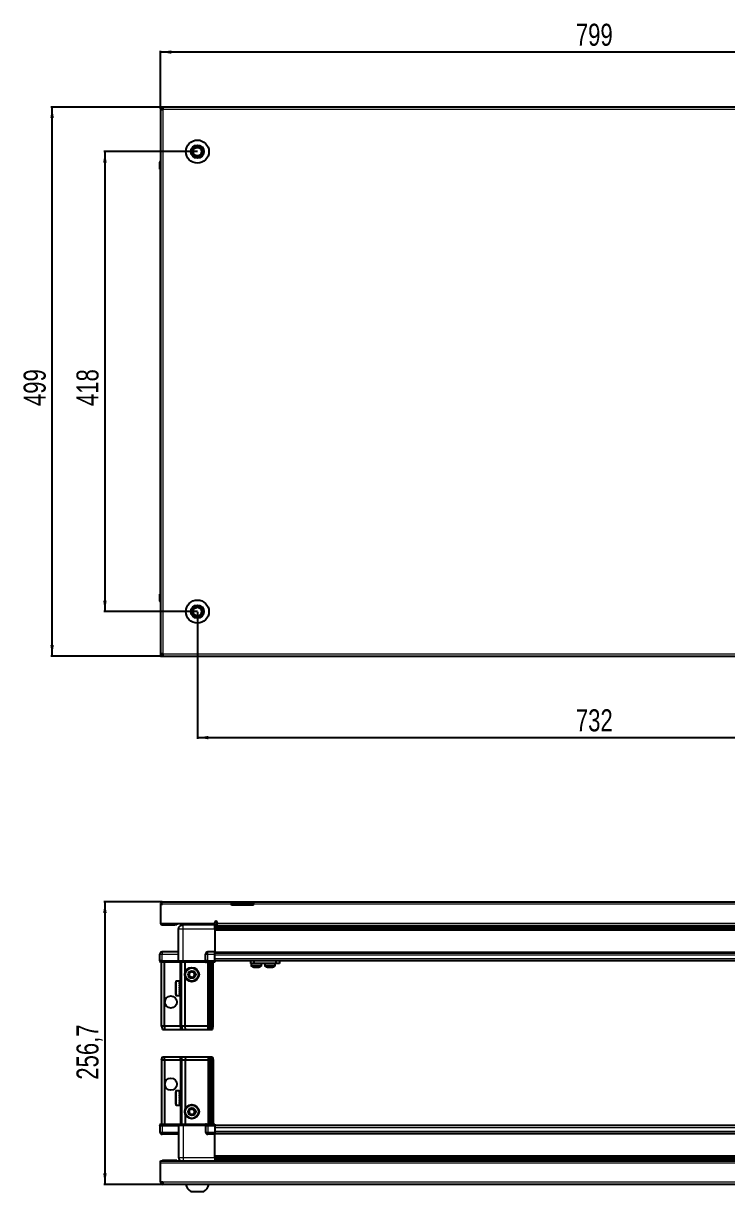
# Model space of a CAD drawing. Header units: millimetres. Extents: x 834 to 3132, y 741 to 1858.
# Drawn here: x 834 to 1474, y 741 to 1802 of the extents above; entities that cross this region are included whole.
import ezdxf

# ---------------------------------------------------------------- set-up
doc = ezdxf.new("R2010")
doc.units = ezdxf.units.MM
doc.layers.add('FORMAT', color=7, linetype='Continuous')
doc.styles.add('SLDTEXTSTYLE0', font='TXT', dxfattribs={"width": 0.75})
doc.dimstyles.new('SLDDIMSTYLE0', dxfattribs={"dimtxt": 20, "dimasz": 10, "dimexe": 0, "dimexo": 0.0625, "dimgap": 5, "dimtad": 2, "dimdec": 1, "dimrnd": 1e-09, "dimzin": 12, "dimdsep": 46, "dimtxsty": 'SLDTEXTSTYLE0', "dimsah": 1, "dimcen": 0.09, "dimadec": 0, "dimazin": 3, "dimtfac": 1, "dimtofl": 0, "dimtmove": 0, "dimatfit": 3, "dimfxl": 0, "dimfrac": 2, "dimtolj": 1, "dimtzin": 12, "dimarcsym": 0})

# ---------------------------------------------------------------- blocks, each defined once
blk = doc.blocks.new('_D')
at = {"layer": 'FORMAT'}
for p, q in [((958.3, 1726.3), (858.8, 1726.3)), ((859.8, 1227.3), (859.8, 1726.3)), ((958.3, 1227.3), (858.8, 1227.3))]:
    blk.add_line(p, q, dxfattribs=at)
for points in [[(859.8, 1726.3), (858.3, 1716.3), (861.4, 1716.3)], [(859.8, 1227.3), (861.4, 1237.3), (858.3, 1237.3)]]:
    blk.add_solid(points, dxfattribs=at)
at = {"layer": 'FORMAT', "insert": (834, 1454.6), "char_height": 20, "attachment_point": 1, "rotation": 90, "style": 'SLDTEXTSTYLE0'}
blk.add_mtext('499', dxfattribs=at)
blk = doc.blocks.new('_D_1')
at = {"layer": 'FORMAT'}
for p, q in [((958.3, 1726.3), (958.3, 1777.3)), ((1757.3, 1776.3), (958.3, 1776.3)), ((1757.3, 1726.3), (1757.3, 1777.3))]:
    blk.add_line(p, q, dxfattribs=at)
for points in [[(958.3, 1776.3), (968.3, 1774.7), (968.3, 1777.8)], [(1757.3, 1776.3), (1747.3, 1777.8), (1747.3, 1774.7)]]:
    blk.add_solid(points, dxfattribs=at)
at = {"layer": 'FORMAT', "insert": (1335.7, 1802), "char_height": 20, "attachment_point": 1, "style": 'SLDTEXTSTYLE0'}
blk.add_mtext('799', dxfattribs=at)
blk = doc.blocks.new('_D_2')
at = {"layer": 'FORMAT'}
for p, q in [((991.8, 1267.7), (991.8, 1152.3)), ((1723.8, 1267.7), (1723.8, 1152.3)), ((991.8, 1153.3), (1723.8, 1153.3))]:
    blk.add_line(p, q, dxfattribs=at)
for points in [[(991.8, 1153.3), (1001.8, 1151.7), (1001.8, 1154.8)], [(1723.8, 1153.3), (1713.8, 1154.8), (1713.8, 1151.7)]]:
    blk.add_solid(points, dxfattribs=at)
at = {"layer": 'FORMAT', "insert": (1335.7, 1179), "char_height": 20, "attachment_point": 1, "style": 'SLDTEXTSTYLE0'}
blk.add_mtext('732', dxfattribs=at)
blk = doc.blocks.new('_D_3')
at = {"layer": 'FORMAT'}
for p, q in [((991.8, 1685.8), (906.8, 1685.8)), ((907.8, 1685.8), (907.8, 1267.8)), ((991.8, 1267.8), (906.8, 1267.8))]:
    blk.add_line(p, q, dxfattribs=at)
for points in [[(907.8, 1685.8), (906.3, 1675.8), (909.4, 1675.8)], [(907.8, 1267.8), (909.4, 1277.8), (906.3, 1277.8)]]:
    blk.add_solid(points, dxfattribs=at)
at = {"layer": 'FORMAT', "insert": (882, 1454.6), "char_height": 20, "attachment_point": 1, "rotation": 90, "style": 'SLDTEXTSTYLE0'}
blk.add_mtext('418', dxfattribs=at)
blk = doc.blocks.new('_D_8')
at = {"layer": 'FORMAT'}
for p, q in [((959.9, 1004), (906.8, 1004)), ((907.8, 1004), (907.8, 747.3)), ((960.4, 747.3), (906.8, 747.3))]:
    blk.add_line(p, q, dxfattribs=at)
for points in [[(907.8, 1004), (906.3, 994), (909.4, 994)], [(907.8, 747.3), (909.4, 757.3), (906.3, 757.3)]]:
    blk.add_solid(points, dxfattribs=at)
at = {"layer": 'FORMAT', "insert": (882, 842.4), "char_height": 20, "attachment_point": 1, "rotation": 90, "style": 'SLDTEXTSTYLE0'}
blk.add_mtext('256,7', dxfattribs=at)

msp = doc.modelspace()

# ---------------------------------------------------------------- linework, layer by layer
at = {"color": 7, "linetype": 'Continuous', "lineweight": 25}
for p, q in [((958.32, 1724.76), (958.32, 1726.26)), ((960.42, 1726.26), (958.32, 1726.26)), ((958.32, 1724.76), (960.42, 1724.76)), ((958.32, 1724.76), (958.32, 1724.16)), ((958.32, 1724.16), (958.32, 1229.36)), ((958.32, 1724.16), (960.42, 1724.16)), ((1755.22, 1726.26), (960.42, 1726.26)), ((960.42, 1726.26), (960.42, 1724.16)), ((957.82, 1676.26), (957.82, 1669.76)), ((957.82, 1669.76), (957.82, 1676.26)), ((957.82, 1669.76), (957.82, 1669.76)), ((958.32, 1669.76), (957.82, 1669.76)), ((957.97, 1669.76), (957.97, 1283.76)), ((957.82, 1277.26), (957.82, 1283.76)), ((957.82, 1283.76), (957.82, 1283.76)), ((957.82, 1283.76), (957.82, 1283.76)), ((957.82, 1283.76), (957.82, 1277.26)), ((958.32, 1283.76), (957.82, 1283.76)), ((958.32, 1275.93), (958.32, 1275.93)), ((960.42, 1229.36), (958.32, 1229.36)), ((958.32, 1229.36), (958.32, 1228.76)), ((958.32, 1228.76), (958.32, 1227.26)), ((960.42, 1228.76), (958.32, 1228.76)), ((958.32, 1227.26), (960.42, 1227.26)), ((960.42, 1229.36), (960.42, 1227.26)), ((960.42, 1227.26), (1755.22, 1227.26)), ((959.32, 1001.88), (958.32, 1001.88)), ((958.32, 1001.88), (958.32, 1000.98)), ((958.32, 1000.98), (958.32, 984.48)), ((959.32, 1000.98), (958.32, 1000.98)), ((959.32, 1001.88), (959.32, 1000.98)), ((959.92, 1003.98), (1022.82, 1003.98)), ((1022.82, 1001.88), (1022.82, 1003.98)), ((1022.82, 1003.98), (1032.82, 1003.98)), ((1032.82, 1002.48), (1022.82, 1002.48)), ((1022.82, 1000.98), (1022.82, 1001.88)), ((1042.82, 1000.98), (1022.82, 1000.98)), ((1032.82, 1003.98), (1042.82, 1003.98)), ((1042.82, 1002.48), (1032.82, 1002.48)), ((1042.82, 1003.98), (1672.82, 1003.98)), ((1042.82, 1003.98), (1042.82, 1001.88)), ((1042.82, 1000.98), (1042.82, 1001.88)), ((958.32, 984.48), (1007.82, 984.48)), ((960.42, 982.98), (971.32, 982.98)), ((973.32, 982.98), (971.32, 982.98)), ((973.32, 984.48), (973.32, 982.98)), ((974.82, 950.48), (974.82, 979.48)), ((978.57, 984.48), (978.57, 982.98)), ((1007.82, 982.98), (978.82, 982.98)), ((1005.07, 982.98), (1005.07, 984.48)), ((1007.82, 984.48), (1007.82, 985.33)), ((1007.82, 984.48), (1007.82, 982.98)), ((1007.82, 982.33), (1031.7, 982.33)), ((1707.82, 980.53), (1007.82, 980.53)), ((1707.82, 980.5), (1007.82, 980.5)), ((1007.82, 979.48), (1007.82, 958.48)), ((1009.82, 985.33), (1009.82, 984.58)), ((1009.82, 982.48), (1009.82, 984.58)), ((1009.82, 982.48), (1705.82, 982.48)), ((1026.33, 982.48), (1026.33, 982.33)), ((1026.49, 982.48), (1026.49, 982.33)), ((1026.69, 982.48), (1026.69, 982.33)), ((1027.24, 982.48), (1027.24, 982.33)), ((1027.66, 982.48), (1027.66, 982.33)), ((1028.55, 982.48), (1028.55, 982.33)), ((1029.13, 982.48), (1029.13, 982.33)), ((1030.27, 982.48), (1030.27, 982.33)), ((1030.96, 982.48), (1030.96, 982.33)), ((1031.7, 982.33), (1032.24, 982.33)), ((1032.24, 982.48), (1032.24, 982.33)), ((1032.24, 982.33), (1032.25, 982.33)), ((1032.25, 982.33), (1032.98, 982.33)), ((1032.43, 982.48), (1032.43, 982.33)), ((1032.93, 982.48), (1032.93, 982.33)), ((1032.98, 982.48), (1032.98, 982.33)), ((1032.98, 982.33), (1033.95, 982.33)), ((1032.98, 982.33), (1032.98, 982.33)), ((1033.95, 982.33), (1681.7, 982.33)), ((1034.27, 982.48), (1034.27, 982.33)), ((1034.28, 982.48), (1034.28, 982.33)), ((1034.98, 982.48), (1034.98, 982.33)), ((1036.16, 982.48), (1036.16, 982.33)), ((1036.77, 982.48), (1036.77, 982.33)), ((1037.72, 982.48), (1037.72, 982.33)), ((1038.17, 982.48), (1038.17, 982.33)), ((1038.8, 982.48), (1038.8, 982.33)), ((1039.05, 982.48), (1039.05, 982.33)), ((1039.3, 982.48), (1039.3, 982.33)), ((1039.32, 982.48), (1039.32, 982.33)), ((957.82, 950.48), (957.82, 956.48)), ((974.82, 958.48), (959.82, 958.48)), ((999.32, 950.48), (999.32, 956.48)), ((1007.82, 958.48), (1001.32, 958.48)), ((1007.82, 956.48), (1007.82, 958.48)), ((1007.82, 957.83), (1707.82, 957.83)), ((1007.82, 950.48), (1007.82, 956.48)), ((957.82, 950.48), (957.82, 950.14)), ((959.82, 950.48), (957.82, 950.48)), ((957.82, 950.48), (957.82, 950.14)), ((957.82, 950.48), (957.82, 950.48)), ((957.82, 950.14), (958.32, 949.28)), ((957.82, 950.14), (958.32, 949.28)), ((958.32, 949.28), (959.82, 949.28)), ((959.32, 890.98), (959.32, 949.28)), ((959.82, 950.48), (974.62, 950.48)), ((974.62, 949.28), (959.82, 949.28)), ((961.82, 890.98), (961.82, 949.28)), ((974.62, 950.48), (974.82, 950.48)), ((974.82, 949.28), (974.62, 949.28)), ((974.82, 950.48), (974.82, 949.28)), ((974.82, 950.48), (978.82, 950.48)), ((978.82, 949.28), (974.82, 949.28)), ((977.32, 890.98), (977.32, 949.28)), ((978.82, 950.48), (999.12, 950.48)), ((999.12, 949.28), (978.82, 949.28)), ((980.82, 940.48), (980.82, 949.28)), ((999.12, 950.48), (999.32, 950.48)), ((999.32, 949.28), (999.12, 949.28)), ((999.32, 950.48), (999.32, 949.28)), ((1001.32, 950.48), (999.32, 950.48)), ((999.32, 950.48), (1001.32, 950.48)), ((999.32, 949.28), (1000, 949.28)), ((1007.82, 949.28), (1000, 949.28)), ((1001.32, 950.48), (1007.82, 950.48)), ((1001.32, 950.14), (1007.82, 950.14)), ((1002.32, 890.98), (1002.32, 949.28)), ((1003.32, 890.98), (1003.32, 949.28)), ((1004.82, 890.98), (1004.82, 949.28)), ((1006.32, 890.98), (1006.32, 949.28)), ((1007.82, 950.63), (1707.82, 950.63)), ((1007.82, 950.48), (1007.82, 950.14)), ((1007.82, 950.14), (1007.82, 949.28)), ((1040.27, 948.13), (1040.27, 950.63)), ((1043.27, 948.13), (1040.27, 948.13)), ((1040.62, 948.13), (1040.62, 946.22)), ((1043.27, 950.63), (1043.27, 948.13)), ((1063.47, 948.13), (1043.27, 948.13)), ((1050.12, 946.22), (1050.12, 948.13)), ((1053.07, 948.13), (1053.07, 946.22)), ((1053.12, 948.13), (1053.12, 946.22)), ((1062.62, 946.22), (1062.62, 948.13)), ((1063.47, 948.13), (1063.47, 950.63)), ((1066.47, 948.13), (1063.47, 948.13)), ((1066.47, 950.63), (1066.47, 948.13)), ((980.82, 890.98), (980.82, 935.48)), ((972.12, 919.78), (972.12, 931.18)), ((975.82, 931.98), (972.92, 931.98)), ((975.32, 931.88), (975.82, 931.88)), ((975.32, 931.88), (975.32, 931.72)), ((975.32, 931.72), (975.82, 931.72)), ((975.32, 931.23), (975.82, 931.23)), ((975.32, 931.23), (975.32, 930.85)), ((975.32, 930.85), (975.82, 930.85)), ((975.32, 930.01), (975.82, 930.01)), ((975.32, 930.01), (975.32, 929.46)), ((975.32, 929.46), (975.82, 929.46)), ((975.32, 928.35), (975.82, 928.35)), ((975.32, 928.35), (975.32, 927.67)), ((975.32, 927.67), (975.82, 927.67)), ((975.32, 926.41), (975.82, 926.41)), ((975.32, 926.41), (975.32, 925.67)), ((975.32, 926.11), (975.82, 926.11)), ((975.32, 925.67), (975.82, 925.67)), ((975.32, 924.38), (975.82, 924.38)), ((975.32, 924.38), (975.32, 923.66)), ((975.32, 924.24), (975.82, 924.24)), ((975.32, 923.66), (975.82, 923.66)), ((975.82, 931.88), (975.82, 931.98)), ((975.82, 931.72), (975.82, 931.88)), ((975.82, 931.23), (975.82, 931.72)), ((975.82, 930.85), (975.82, 931.23)), ((975.82, 930.01), (975.82, 930.85)), ((975.82, 929.46), (975.82, 930.01)), ((975.92, 929.88), (975.82, 929.88)), ((975.82, 928.35), (975.82, 929.46)), ((975.82, 927.67), (975.82, 928.35)), ((975.82, 926.41), (975.82, 927.67)), ((975.82, 926.11), (975.82, 926.41)), ((975.82, 924.38), (975.82, 925.67)), ((975.82, 923.66), (975.82, 924.24)), ((975.82, 922.45), (975.82, 923.66)), ((975.92, 928.36), (975.92, 929.88)), ((975.92, 921.08), (975.92, 928.36)), ((976.81, 928.79), (976.32, 929.48)), ((976.32, 921.48), (976.32, 929.48)), ((977.29, 929.48), (976.81, 928.79)), ((976.81, 922.17), (976.81, 928.79)), ((977.32, 929.48), (977.29, 929.48)), ((977.29, 921.48), (977.29, 929.48)), ((972.92, 918.98), (975.82, 918.98)), ((975.32, 922.45), (975.82, 922.45)), ((975.32, 922.45), (975.32, 921.82)), ((975.32, 921.82), (975.82, 921.82)), ((975.32, 920.82), (975.82, 920.82)), ((975.32, 920.82), (975.32, 920.34)), ((975.32, 920.34), (975.82, 920.34)), ((975.32, 919.65), (975.82, 919.65)), ((975.32, 919.65), (975.32, 919.36)), ((975.32, 919.36), (975.82, 919.36)), ((975.32, 919.04), (975.82, 919.04)), ((975.32, 919.04), (975.32, 918.98)), ((975.32, 918.98), (975.82, 918.98)), ((975.82, 921.82), (975.82, 922.45)), ((975.82, 920.82), (975.82, 921.82)), ((975.82, 921.08), (975.92, 921.08)), ((975.82, 920.34), (975.82, 920.82)), ((975.82, 919.65), (975.82, 920.34)), ((975.82, 919.36), (975.82, 919.65)), ((975.82, 919.04), (975.82, 919.36)), ((975.82, 918.98), (975.82, 919.04)), ((975.82, 918.98), (975.82, 918.98)), ((976.32, 921.48), (976.81, 922.17)), ((976.81, 922.17), (977.29, 921.48)), ((977.29, 921.48), (977.32, 921.48)), ((961.82, 890.98), (959.32, 890.98)), ((959.32, 890.98), (960.13, 887.98)), ((960.13, 887.98), (961.98, 887.98)), ((976.32, 890.98), (961.82, 890.98)), ((961.82, 890.98), (961.98, 887.98)), ((961.98, 887.98), (976.32, 887.98)), ((977.32, 890.98), (976.32, 890.98)), ((976.32, 887.98), (978.13, 887.98)), ((980.82, 890.98), (977.32, 890.98)), ((977.32, 890.98), (978.13, 887.98)), ((978.13, 887.98), (981.16, 887.98)), ((1001.32, 890.98), (980.82, 890.98)), ((981.16, 887.98), (980.82, 890.98)), ((981.16, 887.98), (1001.32, 887.98)), ((1002.32, 890.98), (1001.32, 890.98)), ((1001.32, 887.98), (1003.13, 887.98)), ((1003.32, 890.98), (1002.32, 890.98)), ((1003.13, 887.98), (1002.32, 890.98)), ((1003.13, 887.98), (1003.87, 887.98)), ((1004.82, 890.98), (1003.32, 890.98)), ((1003.87, 887.98), (1003.32, 890.98)), ((1003.87, 887.98), (1004.37, 887.98)), ((1004.37, 887.98), (1004.82, 890.98)), ((1004.37, 887.98), (1005.52, 887.98)), ((1006.32, 890.98), (1004.82, 890.98)), ((1005.52, 887.98), (1006.32, 890.98)), ((959.32, 860.28), (960.13, 863.28)), ((959.32, 860.28), (959.32, 801.98)), ((961.82, 860.28), (959.32, 860.28)), ((960.13, 863.28), (961.98, 863.28)), ((961.82, 860.28), (961.98, 863.28)), ((961.82, 860.28), (961.82, 801.98)), ((976.32, 860.28), (961.82, 860.28)), ((961.98, 863.28), (976.32, 863.28)), ((976.32, 863.28), (978.13, 863.28)), ((977.32, 860.28), (976.32, 860.28)), ((977.32, 860.28), (978.13, 863.28)), ((980.82, 860.28), (977.32, 860.28)), ((977.32, 860.28), (977.32, 801.98)), ((978.13, 863.28), (981.16, 863.28)), ((981.16, 863.28), (980.82, 860.28)), ((1001.32, 860.28), (980.82, 860.28)), ((980.82, 860.28), (980.82, 815.78)), ((981.16, 863.28), (1001.32, 863.28)), ((1001.32, 863.28), (1003.13, 863.28)), ((1002.32, 860.28), (1001.32, 860.28)), ((1003.13, 863.28), (1002.32, 860.28)), ((1002.32, 860.28), (1002.32, 801.98)), ((1003.32, 860.28), (1002.32, 860.28)), ((1003.13, 863.28), (1003.87, 863.28)), ((1003.87, 863.28), (1003.32, 860.28)), ((1003.32, 860.28), (1003.32, 801.98)), ((1004.82, 860.28), (1003.32, 860.28)), ((1003.87, 863.28), (1004.37, 863.28)), ((1004.37, 863.28), (1005.52, 863.28)), ((1004.37, 863.28), (1004.82, 860.28)), ((1006.32, 860.28), (1004.82, 860.28)), ((1004.82, 860.28), (1004.82, 801.98)), ((1005.52, 863.28), (1006.32, 860.28)), ((1006.32, 860.28), (1006.32, 801.98)), ((972.12, 820.08), (972.12, 831.48)), ((975.32, 832.28), (972.92, 832.28)), ((975.32, 832.28), (975.32, 832.27)), ((975.32, 832.27), (975.82, 832.27)), ((975.32, 832.08), (975.82, 832.08)), ((975.32, 832.08), (975.32, 831.86)), ((975.32, 831.86), (975.82, 831.86)), ((975.32, 831.29), (975.82, 831.29)), ((975.32, 831.29), (975.32, 830.86)), ((975.32, 830.86), (975.82, 830.86)), ((975.32, 829.95), (975.82, 829.95)), ((975.32, 829.95), (975.32, 829.36)), ((975.32, 829.36), (975.82, 829.36)), ((975.32, 828.21), (975.82, 828.21)), ((975.32, 828.21), (975.32, 827.51)), ((975.82, 832.08), (975.82, 832.27)), ((975.82, 831.86), (975.82, 832.08)), ((975.82, 831.29), (975.82, 831.86)), ((975.82, 830.86), (975.82, 831.29)), ((975.82, 829.95), (975.82, 830.86)), ((975.92, 830.18), (975.82, 830.18)), ((975.82, 829.36), (975.82, 829.95)), ((975.82, 828.21), (975.82, 829.36)), ((975.82, 827.51), (975.82, 828.21)), ((975.92, 821.38), (975.92, 830.18)), ((976.81, 829.09), (976.32, 829.78)), ((976.32, 821.78), (976.32, 829.78)), ((977.29, 829.78), (976.81, 829.09)), ((976.81, 822.47), (976.81, 829.09)), ((977.32, 829.78), (977.29, 829.78)), ((977.29, 821.78), (977.29, 829.78)), ((972.92, 819.28), (975.32, 819.28)), ((975.32, 827.51), (975.82, 827.51)), ((975.32, 826.23), (975.82, 826.23)), ((975.32, 826.23), (975.32, 825.49)), ((975.32, 826.08), (975.82, 826.08)), ((975.32, 825.58), (975.82, 825.58)), ((975.32, 825.49), (975.82, 825.49)), ((975.32, 824.2), (975.82, 824.2)), ((975.32, 824.2), (975.32, 823.5)), ((975.32, 823.5), (975.82, 823.5)), ((975.32, 822.33), (975.82, 822.33)), ((975.32, 822.33), (975.32, 821.73)), ((975.32, 821.73), (975.82, 821.73)), ((975.32, 820.8), (975.82, 820.8)), ((975.32, 820.8), (975.32, 820.35)), ((975.32, 820.35), (975.82, 820.35)), ((975.32, 819.75), (975.82, 819.75)), ((975.32, 819.75), (975.32, 819.51)), ((975.32, 819.51), (975.82, 819.51)), ((975.32, 819.29), (975.82, 819.29)), ((975.32, 819.29), (975.32, 819.28)), ((975.32, 819.28), (975.82, 819.28)), ((975.82, 826.23), (975.82, 827.51)), ((975.82, 826.08), (975.82, 826.23)), ((975.82, 825.49), (975.82, 825.58)), ((975.82, 824.2), (975.82, 825.49)), ((975.82, 823.5), (975.82, 824.2)), ((975.82, 822.33), (975.82, 823.5)), ((975.82, 821.73), (975.82, 822.33)), ((975.82, 820.8), (975.82, 821.73)), ((975.82, 821.38), (975.92, 821.38)), ((975.82, 820.35), (975.82, 820.8)), ((975.82, 819.75), (975.82, 820.35)), ((975.82, 819.51), (975.82, 819.75)), ((975.82, 819.29), (975.82, 819.51)), ((975.82, 819.28), (975.82, 819.29)), ((976.32, 821.78), (976.81, 822.47)), ((976.81, 822.47), (977.29, 821.78)), ((977.29, 821.78), (977.32, 821.78)), ((980.82, 810.78), (980.82, 801.98)), ((958.32, 801.98), (957.82, 801.11)), ((957.82, 800.78), (957.82, 801.11)), ((957.82, 800.78), (959.82, 800.78)), ((957.82, 800.78), (957.82, 794.78)), ((959.82, 801.98), (958.32, 801.98)), ((959.82, 801.98), (974.62, 801.98)), ((974.62, 800.78), (959.82, 800.78)), ((959.82, 800.78), (974.62, 800.78)), ((974.62, 801.98), (974.82, 801.98)), ((974.82, 800.78), (974.62, 800.78)), ((974.82, 800.78), (974.82, 801.98)), ((974.82, 801.98), (978.82, 801.98)), ((978.82, 800.78), (974.82, 800.78)), ((974.82, 800.78), (974.82, 771.78)), ((978.82, 801.98), (999.12, 801.98)), ((999.12, 800.78), (978.82, 800.78)), ((999.12, 801.98), (999.32, 801.98)), ((999.32, 800.78), (999.12, 800.78)), ((999.32, 800.78), (999.32, 801.98)), ((1000, 801.98), (999.32, 801.98)), ((999.32, 800.78), (1001.32, 800.78)), ((999.32, 800.78), (999.32, 794.78)), ((1000, 801.98), (1007.82, 801.98)), ((1007.82, 801.11), (1001.32, 801.11)), ((1007.82, 800.78), (1001.32, 800.78)), ((1001.32, 800.78), (1007.82, 800.78)), ((1007.82, 801.98), (1007.82, 801.11)), ((1007.82, 801.11), (1007.82, 801.11)), ((1007.82, 800.78), (1007.82, 801.11)), ((1007.82, 800.78), (1007.82, 800.78)), ((1007.82, 800.78), (1007.82, 794.78)), ((1707.82, 800.63), (1007.82, 800.63)), ((974.82, 792.78), (959.82, 792.78)), ((1007.82, 792.78), (1001.32, 792.78)), ((1007.82, 794.78), (1007.82, 792.78)), ((1707.82, 793.43), (1007.82, 793.43)), ((1007.82, 771.78), (1007.82, 792.78)), ((958.32, 768.78), (1757.32, 768.78)), ((958.32, 766.68), (958.32, 768.78)), ((958.32, 749.38), (958.32, 766.68)), ((973.32, 768.88), (960.42, 768.88)), ((973.32, 768.88), (973.32, 768.78)), ((1007.82, 770.75), (1707.82, 770.75)), ((1007.82, 770.72), (1707.82, 770.72)), ((1031.7, 768.93), (1007.82, 768.93)), ((1026.32, 768.78), (1026.32, 768.93)), ((1026.36, 768.78), (1026.36, 768.93)), ((1026.63, 768.78), (1026.63, 768.93)), ((1026.9, 768.78), (1026.9, 768.93)), ((1027.55, 768.78), (1027.55, 768.93)), ((1028.01, 768.78), (1028.01, 768.93)), ((1028.98, 768.78), (1028.98, 768.93)), ((1029.6, 768.78), (1029.6, 768.93)), ((1030.78, 768.78), (1030.78, 768.93)), ((1031.44, 768.78), (1031.44, 768.93)), ((1031.5, 768.78), (1031.5, 768.93)), ((1032.79, 768.93), (1031.7, 768.93)), ((1033.52, 768.93), (1032.79, 768.93)), ((1032.79, 768.78), (1032.79, 768.93)), ((1032.79, 768.93), (1032.79, 768.93)), ((1032.8, 768.78), (1032.8, 768.93)), ((1033.3, 768.78), (1033.3, 768.93)), ((1033.53, 768.93), (1033.52, 768.93)), ((1033.53, 768.78), (1033.53, 768.93)), ((1033.95, 768.93), (1033.53, 768.93)), ((1681.7, 768.93), (1033.95, 768.93)), ((1034.8, 768.78), (1034.8, 768.93)), ((1035.49, 768.78), (1035.49, 768.93)), ((1036.62, 768.78), (1036.62, 768.93)), ((1037.19, 768.78), (1037.19, 768.93)), ((1038.06, 768.78), (1038.06, 768.93)), ((1038.47, 768.78), (1038.47, 768.93)), ((1039, 768.78), (1039, 768.93)), ((1039.19, 768.78), (1039.19, 768.93)), ((1039.32, 768.78), (1039.32, 768.93)), ((960.42, 749.38), (958.32, 749.38)), ((960.42, 749.38), (960.42, 747.28)), ((1755.22, 747.28), (960.42, 747.28)), ((985.82, 740.68), (997.82, 740.68))]:
    msp.add_line(p, q, dxfattribs=at)
at = {"color": 8, "linetype": 'Continuous', "lineweight": 18}
for p, q in [((1755.22, 1724.16), (960.42, 1724.16)), ((960.42, 1724.16), (960.42, 1229.36)), ((958.32, 1676.26), (957.82, 1676.26)), ((958.32, 1277.26), (957.82, 1277.26)), ((960.42, 1229.36), (1755.22, 1229.36)), ((1022.82, 1001.88), (959.32, 1001.88)), ((1032.82, 1002.48), (1032.82, 1003.98)), ((1672.82, 1001.88), (1042.82, 1001.88)), ((960.42, 984.48), (960.42, 982.98)), ((971.32, 982.98), (971.32, 984.48)), ((978.82, 979.48), (1007.82, 979.48)), ((978.82, 950.48), (978.82, 979.48)), ((1007.82, 982.98), (1009.82, 982.98)), ((1707.82, 981.74), (1007.82, 981.74)), ((1007.82, 979.29), (1707.82, 979.29)), ((1707.82, 977.88), (1007.82, 977.88)), ((1009.82, 984.58), (1705.82, 984.58)), ((957.82, 956.48), (959.82, 956.48)), ((959.82, 958.48), (959.82, 956.48)), ((959.82, 950.48), (959.82, 956.48)), ((959.82, 956.48), (974.82, 956.48)), ((999.32, 956.48), (1001.32, 956.48)), ((1001.32, 956.48), (1001.32, 958.48)), ((1001.32, 950.48), (1001.32, 956.48)), ((1001.32, 956.48), (1007.82, 956.48)), ((1007.82, 958.48), (1707.82, 958.48)), ((1007.82, 955.83), (1707.82, 955.83)), ((959.82, 950.48), (959.82, 949.28)), ((974.62, 949.28), (974.62, 950.48)), ((976.32, 929.48), (976.32, 949.28)), ((978.82, 950.48), (978.82, 949.28)), ((999.12, 949.28), (999.12, 950.48)), ((1001.32, 950.48), (1001.32, 950.14)), ((1001.32, 890.98), (1001.32, 949.28)), ((1007.82, 952.63), (1707.82, 952.63)), ((1050.12, 946.22), (1040.62, 946.22)), ((1049.93, 945.85), (1040.82, 945.85)), ((1053.12, 946.22), (1053.07, 946.22)), ((1062.62, 946.22), (1053.12, 946.22)), ((1053.32, 945.85), (1053.27, 945.85)), ((1062.43, 945.85), (1053.32, 945.85)), ((972.92, 918.98), (972.92, 931.98)), ((976.32, 890.98), (976.32, 921.48)), ((976.32, 890.98), (976.32, 887.98)), ((1001.32, 887.98), (1001.32, 890.98)), ((976.32, 860.28), (976.32, 863.28)), ((976.32, 860.28), (976.32, 829.78)), ((1001.32, 863.28), (1001.32, 860.28)), ((1001.32, 860.28), (1001.32, 801.98)), ((972.92, 819.28), (972.92, 832.28)), ((976.32, 821.78), (976.32, 801.98)), ((959.82, 800.78), (959.82, 801.98)), ((959.82, 800.78), (959.82, 794.78)), ((974.62, 800.78), (974.62, 801.98)), ((978.82, 800.78), (978.82, 801.98)), ((978.82, 800.78), (978.82, 771.78)), ((999.12, 800.78), (999.12, 801.98)), ((1001.32, 800.78), (1001.32, 801.11)), ((1001.32, 800.78), (1001.32, 794.78)), ((1007.82, 800.78), (1007.82, 801.11)), ((1707.82, 798.63), (1007.82, 798.63)), ((957.82, 794.78), (959.82, 794.78)), ((959.82, 794.78), (974.82, 794.78)), ((959.82, 792.78), (959.82, 794.78)), ((999.32, 794.78), (1001.32, 794.78)), ((1001.32, 794.78), (1007.82, 794.78)), ((1001.32, 794.78), (1001.32, 792.78)), ((1707.82, 795.43), (1007.82, 795.43)), ((1707.82, 792.78), (1007.82, 792.78)), ((1757.32, 766.68), (958.32, 766.68)), ((960.42, 768.78), (960.42, 768.88)), ((978.82, 771.78), (1007.82, 771.78)), ((1007.82, 773.37), (1707.82, 773.37)), ((1707.82, 771.96), (1007.82, 771.96)), ((1007.82, 769.51), (1707.82, 769.51)), ((1755.22, 749.38), (960.42, 749.38))]:
    msp.add_line(p, q, dxfattribs=at)
at = {"color": 7, "linetype": 'Continuous', "lineweight": 25, "flags": 128}
msp.add_lwpolyline([(960.42, 768.88), (960.01, 768.84), (959.78, 768.78)], dxfattribs=at)
at = {"color": 7, "linetype": 'Continuous', "lineweight": 25}
for centre, radius in [((991.82, 1685.76), 10.5), ((991.82, 1685.76), 6), ((991.82, 1685.76), 3.9), ((991.82, 1267.76), 10.5), ((991.82, 1267.76), 6), ((991.82, 1267.76), 3.9), ((986.82, 937.98), 6.5), ((986.82, 937.98), 3.46), ((967.82, 912.98), 5.5), ((967.82, 838.28), 5.5), ((986.82, 813.28), 6.5), ((986.82, 813.28), 3.46)]:
    msp.add_circle(centre, radius, dxfattribs=at)
at = {"color": 8, "linetype": 'Continuous', "lineweight": 18}
for centre in [(986.82, 937.98), (986.82, 813.28)]:
    msp.add_circle(centre, 5.7, dxfattribs=at)
at = {"color": 7, "linetype": 'Continuous', "lineweight": 25}
for centre, radius, start, end in [((991.82, 1685.76), 4.62, 120, 180), ((991.82, 1685.76), 4.62, 60, 120), ((991.82, 1685.76), 4.62, 360, 60), ((959.82, 1676.26), 2, 138.59038, 180), ((991.82, 1685.76), 4.62, 180, 240), ((991.82, 1685.76), 4.62, 240, 300), ((991.82, 1685.76), 4.62, 300, 360), ((959.82, 1277.26), 2, 180, 199.56674), ((959.82, 1277.26), 2, 180, 221.39416), ((959.82, 1277.26), 2, 213.78451, 221.40962), ((991.82, 1267.76), 4.62, 120, 180), ((991.82, 1267.76), 4.62, 180, 240), ((991.82, 1267.76), 4.62, 60, 120), ((991.82, 1267.76), 4.62, 240, 300), ((991.82, 1267.76), 4.62, 360, 60), ((991.82, 1267.76), 4.62, 300, 360), ((960.42, 985.08), 2.1, 196.60155, 270), ((1008.82, 985.33), 1, 0, 180), ((959.82, 956.48), 2, 90, 180), ((1001.32, 956.48), 2, 90, 180), ((1041.07, 946.22), 0.45, 180, 235.28209), ((1045.37, 952.43), 8, 235.28209, 258.9392), ((1045.37, 952.43), 8, 281.00757, 304.71791), ((1049.67, 946.22), 0.45, 304.71791, 0), ((1053.52, 946.22), 0.45, 180, 235.28209), ((1053.57, 946.22), 0.45, 180, 235.28209), ((1057.82, 952.43), 8, 235.28209, 256.54113), ((1057.87, 952.43), 8, 235.28209, 259.06255), ((1057.87, 952.43), 8, 280.87532, 304.71791), ((1062.17, 946.22), 0.45, 304.71791, 0), ((986.82, 937.98), 2.5, 134.92207, 194.92207), ((986.82, 937.98), 2.5, 194.92207, 254.92207), ((986.82, 937.98), 2.5, 74.92207, 134.92207), ((986.82, 937.98), 2.5, 254.92207, 314.92207), ((986.82, 937.98), 2.5, 14.92207, 74.92207), ((986.82, 937.98), 2.5, 314.92207, 14.92207), ((972.92, 931.18), 0.8, 90, 180), ((976.32, 929.88), 0.4, 180, 270), ((972.92, 919.78), 0.8, 180, 270), ((976.32, 921.08), 0.4, 90, 180), ((972.92, 831.48), 0.8, 90, 180), ((976.32, 830.18), 0.4, 180, 270), ((972.92, 820.08), 0.8, 180, 270), ((976.32, 821.38), 0.4, 90, 180), ((986.82, 813.28), 2.5, 147.37605, 207.37605), ((986.82, 813.28), 2.5, 207.37605, 267.37605), ((986.82, 813.28), 2.5, 87.37605, 147.37605), ((986.82, 813.28), 2.5, 267.37605, 327.37605), ((986.82, 813.28), 2.5, 27.37605, 87.37605), ((986.82, 813.28), 2.5, 327.37605, 27.37605), ((959.82, 794.78), 2, 180, 270), ((1001.32, 794.78), 2, 180, 270), ((960.42, 749.38), 2.1, 180, 270), ((960.42, 749.38), 0.6, 180, 270), ((992.85, 750.3), 11.91, 194.70035, 233.8734), ((990.8, 750.3), 11.91, 306.1266, 345.29965)]:
    msp.add_arc(centre, radius, start, end, dxfattribs=at)
for centre, start_param, end_param in [((1001.32, 946.68), 0, 0.7227342), ((1001.32, 804.57), 2.4188584, 3.1415927)]:
    msp.add_ellipse(centre, major_axis=(0, 3.46), ratio=0.5773503, start_param=start_param, end_param=end_param, dxfattribs=at)
for points, knots in [([(987.21, 1685.76), (987.54, 1686.33), (988.1, 1687.31), (988.92, 1688.73), (989.33, 1689.44), (989.52, 1689.76)], [0, 0, 0, 0, 0.4391308, 0.7513783, 1, 1, 1, 1]), ([(989.52, 1689.76), (989.72, 1689.76), (990.42, 1689.76), (991.73, 1689.76), (993.12, 1689.76), (993.87, 1689.76), (994.13, 1689.76)], [0, 0, 0, 0, 0.1393293, 0.4852696, 0.8163565, 1, 1, 1, 1]), ([(994.13, 1689.76), (994.46, 1689.18), (995.03, 1688.2), (995.85, 1686.78), (996.26, 1686.07), (996.44, 1685.76)], [0, 0, 0, 0, 0.4391308, 0.7513783, 1, 1, 1, 1]), ([(989.52, 1681.76), (989.18, 1682.33), (988.62, 1683.31), (987.8, 1684.73), (987.39, 1685.44), (987.21, 1685.76)], [0, 0, 0, 0, 0.4391308, 0.7513783, 1, 1, 1, 1]), ([(994.13, 1681.76), (993.87, 1681.76), (993.12, 1681.76), (991.73, 1681.76), (990.42, 1681.76), (989.72, 1681.76), (989.52, 1681.76)], [0, 0, 0, 0, 0.1836435, 0.5147304, 0.8606707, 1, 1, 1, 1]), ([(996.44, 1685.76), (996.11, 1685.18), (995.55, 1684.2), (994.72, 1682.78), (994.32, 1682.07), (994.13, 1681.76)], [0, 0, 0, 0, 0.4391308, 0.7513783, 1, 1, 1, 1]), ([(987.21, 1267.76), (987.54, 1268.33), (988.1, 1269.31), (988.92, 1270.73), (989.33, 1271.44), (989.52, 1271.76)], [0, 0, 0, 0, 0.4391308, 0.7513783, 1, 1, 1, 1]), ([(989.52, 1263.76), (989.18, 1264.33), (988.62, 1265.31), (987.8, 1266.73), (987.39, 1267.44), (987.21, 1267.76)], [0, 0, 0, 0, 0.4391308, 0.7513783, 1, 1, 1, 1]), ([(989.52, 1271.76), (989.72, 1271.76), (990.42, 1271.76), (991.73, 1271.76), (993.12, 1271.76), (993.87, 1271.76), (994.13, 1271.76)], [0, 0, 0, 0, 0.1393293, 0.4852696, 0.8163565, 1, 1, 1, 1]), ([(994.13, 1263.76), (993.87, 1263.76), (993.12, 1263.76), (991.73, 1263.76), (990.42, 1263.76), (989.72, 1263.76), (989.52, 1263.76)], [0, 0, 0, 0, 0.1836435, 0.5147304, 0.8606707, 1, 1, 1, 1]), ([(994.13, 1271.76), (994.46, 1271.18), (995.03, 1270.2), (995.85, 1268.78), (996.26, 1268.07), (996.44, 1267.76)], [0, 0, 0, 0, 0.4391308, 0.7513783, 1, 1, 1, 1]), ([(996.44, 1267.76), (996.11, 1267.18), (995.55, 1266.2), (994.72, 1264.78), (994.32, 1264.07), (994.13, 1263.76)], [0, 0, 0, 0, 0.4391308, 0.7513783, 1, 1, 1, 1]), ([(959.95, 1003.89), (959.86, 1003.88), (959.53, 1003.83), (959.04, 1003.5), (958.57, 1002.95), (958.35, 1002.37), (958.33, 1002), (958.32, 1001.88)], [0, 0, 0, 0, 0.0979668, 0.3537447, 0.6095195, 0.8652942, 1, 1, 1, 1]), ([(959.32, 1001.88), (959.37, 1002.13), (959.46, 1002.62), (959.59, 1003.26), (959.72, 1003.73), (959.84, 1003.95), (959.9, 1003.97), (959.92, 1003.98)], [0, 0, 0, 0, 0.23025534, 0.4485219, 0.6667858, 0.88504963, 1, 1, 1, 1]), ([(974.82, 979.48), (974.87, 979.92), (974.94, 980.59), (975.38, 981.41), (975.83, 981.97), (976.39, 982.42), (977.21, 982.86), (977.88, 982.93), (978.32, 982.98)], [0, 0, 0, 0, 0.2394568, 0.3683607, 0.5, 0.6316393, 0.7605432, 1, 1, 1, 1]), ([(978.82, 982.98), (978.76, 982.98), (978.63, 982.98), (978.46, 982.98), (978.35, 982.98), (978.33, 982.98), (978.32, 982.98)], [0, 0, 0, 0, 0.2493943, 0.5003335, 0.7501667, 1, 1, 1, 1]), ([(1007.82, 979.48), (1007.82, 979.87), (1007.82, 980.66), (1007.82, 981.71), (1007.82, 982.5), (1007.82, 982.92), (1007.82, 982.96), (1007.82, 982.98)], [0, 0, 0, 0, 0.2146939, 0.4293877, 0.6440816, 0.8587754, 1, 1, 1, 1]), ([(984.04, 938.73), (984.4, 939.09), (985.09, 939.77), (985.76, 940.45), (986.08, 940.77)], [0, 0, 0, 0, 0.5346859, 1, 1, 1, 1]), ([(984.78, 935.94), (984.69, 936.27), (984.48, 937.07), (984.22, 938.03), (984.07, 938.61), (984.04, 938.73)], [0, 0, 0, 0, 0.3629006, 0.8668753, 1, 1, 1, 1]), ([(987.57, 935.19), (987.07, 935.32), (986.14, 935.57), (985.21, 935.82), (984.78, 935.94)], [0, 0, 0, 0, 0.5346859, 1, 1, 1, 1]), ([(986.08, 940.77), (986.58, 940.63), (987.51, 940.38), (988.44, 940.13), (988.87, 940.01)], [0, 0, 0, 0, 0.5346859, 1, 1, 1, 1]), ([(989.61, 937.23), (989.25, 936.86), (988.56, 936.18), (987.88, 935.5), (987.57, 935.19)], [0, 0, 0, 0, 0.5346859, 1, 1, 1, 1]), ([(988.87, 940.01), (988.9, 939.89), (989.05, 939.32), (989.31, 938.35), (989.52, 937.56), (989.61, 937.23)], [0, 0, 0, 0, 0.1331247, 0.6370994, 1, 1, 1, 1]), ([(1043.87, 944.57), (1043.87, 944.57), (1043.87, 944.57), (1043.74, 944.6), (1043.56, 944.65), (1043.41, 944.7), (1043.33, 944.74), (1043.32, 944.75), (1043.32, 944.75), (1043.33, 944.75), (1043.36, 944.75), (1043.43, 944.73), (1043.72, 944.66), (1044.1, 944.59), (1044.51, 944.56), (1044.79, 944.59), (1044.94, 944.65), (1045.04, 944.72), (1045.12, 944.74), (1045.14, 944.75), (1045.16, 944.75), (1045.18, 944.75), (1045.22, 944.74), (1045.33, 944.71), (1045.48, 944.64), (1045.71, 944.58), (1046, 944.56), (1046.35, 944.58), (1046.65, 944.63), (1046.9, 944.68), (1047.01, 944.71), (1047.09, 944.73), (1047.15, 944.74), (1047.19, 944.75), (1047.2, 944.75), (1047.21, 944.75), (1047.21, 944.75)], [0, 0, 0, 0, 0.0260981, 0.0798373, 0.1372046, 0.1783571, 0.1990393, 0.2033396, 0.2076895, 0.2107229, 0.2145438, 0.2214795, 0.2486016, 0.3557772, 0.404897, 0.4544227, 0.54605, 0.5914038, 0.5971187, 0.6013251, 0.6043817, 0.6074438, 0.6119905, 0.6242286, 0.6785193, 0.7597502, 0.8043048, 0.8490258, 0.923625, 0.9513598, 0.9687075, 0.9799959, 0.9911421, 0.9954732, 0.998845, 1, 1, 1, 1]), ([(1047.21, 944.75), (1047.21, 944.75), (1047.22, 944.75), (1047.22, 944.74), (1047.18, 944.71), (1047.03, 944.64), (1046.9, 944.59), (1046.84, 944.56), (1046.89, 944.57), (1046.91, 944.58)], [0, 0, 0, 0, 0.0151829, 0.0365363, 0.0956997, 0.3601423, 0.6752387, 0.8745348, 1, 1, 1, 1]), ([(1056.36, 944.57), (1056.37, 944.57), (1056.38, 944.57), (1056.24, 944.61), (1056.08, 944.68), (1055.97, 944.73), (1055.96, 944.75), (1055.97, 944.75), (1055.98, 944.75), (1056.01, 944.74), (1056.1, 944.73), (1056.43, 944.65), (1056.86, 944.57), (1057.29, 944.56), (1057.51, 944.6), (1057.68, 944.65), (1057.8, 944.7), (1057.88, 944.74), (1057.93, 944.75), (1057.96, 944.75), (1057.98, 944.75), (1058.01, 944.75), (1058.06, 944.73), (1058.2, 944.66), (1058.35, 944.59), (1058.66, 944.56), (1059.04, 944.59), (1059.43, 944.65), (1059.72, 944.72), (1059.83, 944.74), (1059.86, 944.75), (1059.87, 944.75), (1059.87, 944.75), (1059.87, 944.74), (1059.81, 944.71), (1059.64, 944.64), (1059.44, 944.58), (1059.4, 944.57), (1059.39, 944.57)], [0, 0, 0, 0, 0.0283629, 0.0806823, 0.1383562, 0.1672924, 0.1709175, 0.1737955, 0.1766977, 0.1800498, 0.1863992, 0.2130773, 0.319019, 0.3539804, 0.3992833, 0.4476446, 0.4823368, 0.4997721, 0.5033973, 0.5070643, 0.5096216, 0.5128427, 0.5186896, 0.5415539, 0.6319042, 0.6733129, 0.7150637, 0.7923067, 0.8305407, 0.8353583, 0.8389044, 0.8414812, 0.8440625, 0.8478955, 0.8582124, 0.9039802, 0.9724588, 1, 1, 1, 1]), ([(983.94, 813.41), (984.22, 813.84), (984.74, 814.65), (985.26, 815.46), (985.5, 815.84)], [0, 0, 0, 0, 0.5346859, 1, 1, 1, 1]), ([(985.27, 810.84), (985.21, 810.96), (984.94, 811.49), (984.48, 812.37), (984.1, 813.1), (983.94, 813.41)], [0, 0, 0, 0, 0.1331247, 0.6370994, 1, 1, 1, 1]), ([(988.15, 810.71), (987.64, 810.74), (986.67, 810.78), (985.71, 810.82), (985.27, 810.84)], [0, 0, 0, 0, 0.53468586, 1, 1, 1, 1]), ([(985.5, 815.84), (986.01, 815.82), (986.98, 815.77), (987.93, 815.73), (988.38, 815.71)], [0, 0, 0, 0, 0.5346859, 1, 1, 1, 1]), ([(989.71, 813.14), (989.43, 812.71), (988.91, 811.9), (988.39, 811.09), (988.15, 810.71)], [0, 0, 0, 0, 0.5346859, 1, 1, 1, 1]), ([(988.38, 815.71), (988.54, 815.4), (988.92, 814.67), (989.38, 813.79), (989.65, 813.25), (989.71, 813.14)], [0, 0, 0, 0, 0.36290056, 0.86687533, 1, 1, 1, 1]), ([(974.82, 771.78), (974.87, 771.34), (974.94, 770.66), (975.38, 769.84), (975.84, 769.29), (976.24, 768.93), (976.5, 768.8), (976.55, 768.78)], [0, 0, 0, 0, 0.3630185, 0.5584377, 0.7580039, 0.9575702, 1, 1, 1, 1]), ([(1007.82, 771.78), (1007.82, 771.38), (1007.82, 770.59), (1007.82, 769.57), (1007.82, 768.94), (1007.82, 768.79), (1007.82, 768.78)], [0, 0, 0, 0, 0.3255201, 0.6510403, 0.9765604, 1, 1, 1, 1])]:
    msp.add_open_spline(points, degree=3, knots=knots, dxfattribs=at)
at = {"color": 8, "linetype": 'Continuous', "lineweight": 18}
for points in [[(974.82, 979.48), (974.88, 979.48), (975, 979.48), (975.93, 979.48), (977.25, 979.48), (978.3, 979.48), (978.82, 979.48)], [(974.82, 771.78), (974.88, 771.78), (975, 771.78), (975.93, 771.78), (977.25, 771.78), (978.3, 771.78), (978.82, 771.78)]]:
    msp.add_open_spline(points, degree=3, dxfattribs=at)
for points, knots in [([(978.82, 979.48), (978.82, 979.92), (978.82, 980.59), (978.82, 981.41), (978.82, 981.97), (978.82, 982.42), (978.82, 982.86), (978.82, 982.93), (978.82, 982.98)], [0, 0, 0, 0, 0.2394568, 0.3683607, 0.5, 0.6316393, 0.7605432, 1, 1, 1, 1]), ([(978.82, 771.78), (978.82, 771.34), (978.82, 770.66), (978.82, 769.84), (978.82, 769.29), (978.82, 768.93), (978.82, 768.8), (978.82, 768.78)], [0, 0, 0, 0, 0.3630185, 0.5584377, 0.7580039, 0.9575702, 1, 1, 1, 1])]:
    msp.add_open_spline(points, degree=3, knots=knots, dxfattribs=at)

# ---------------------------------------------------------------- dimensions: what is measured, and where the dimension line sits
at = {"layer": 'FORMAT'}
dim = msp.add_linear_dim(base=(958.32, 1776.26), p1=(1757.32, 1726.26), p2=(958.32, 1726.26), dimstyle='SLDDIMSTYLE0', dxfattribs=at)
dim.commit()
dim.dimension.update_dxf_attribs({"geometry": '_D_1', "text_midpoint": (1357.82, 1776.26), "dimtype": 160})
for base, p1, p2, angle, picture, middle in [((859.82, 1726.26), (958.32, 1227.26), (958.32, 1726.26), 90, '_D', (859.82, 1476.76)), ((907.82, 1267.76), (991.82, 1685.76), (991.82, 1267.76), 90, '_D_3', (907.82, 1476.76)), ((1723.82, 1153.26), (991.82, 1267.76), (1723.82, 1267.76), 0, '_D_2', (1357.82, 1153.26)), ((907.82, 747.28), (959.92, 1003.98), (960.42, 747.28), 90, '_D_8', (907.82, 875.63))]:
    dim = msp.add_linear_dim(base=base, p1=p1, p2=p2, angle=angle, dimstyle='SLDDIMSTYLE0', dxfattribs=at)
    dim.commit()
    dim.dimension.update_dxf_attribs({"geometry": picture, "text_midpoint": middle, "dimtype": 160})

doc.saveas('drawing.dxf')
